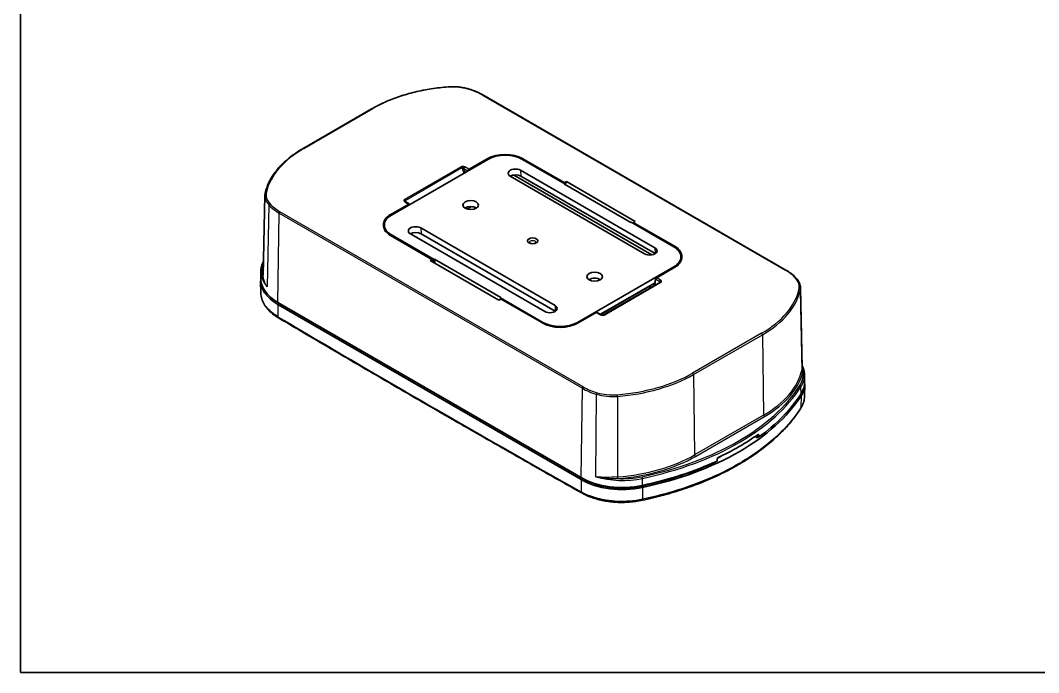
# Model space of a CAD drawing. Header units: millimetres. Extents: x 204 to 2721, y 201 to 622.
# Drawn here: x 204.2 to 413.4, y 200.7 to 334.6 of the extents above; entities that cross this region are included whole.
import ezdxf

# ---------------------------------------------------------------- set-up
doc = ezdxf.new("R2010")
doc.units = ezdxf.units.MM
doc.header["$LTSCALE"] = 1.5
for name, color, linetype, lineweight in [('Border (ISO)', 7, 'Continuous', 35), ('Visible (ISO)', 7, 'Continuous', 35), ('Visible Narrow (ISO)', 7, 'Continuous', 25)]:
    doc.layers.add(name, color=color, linetype=linetype, lineweight=lineweight)

# ---------------------------------------------------------------- blocks, each defined once
blk = doc.blocks.new('図面枠 tk図枠')
at = {"layer": 'Border (ISO)'}
for p, q in [((14.5, 289), (14.5, 8)), ((14.5, 8), (405.5, 8))]:
    blk.add_line(p, q, dxfattribs=at)

msp = doc.modelspace()

# ---------------------------------------------------------------- linework, layer by layer
at = {"layer": 'Visible (ISO)'}
for p, q in [((299.217, 319.316), (361.515, 283.349)), ((262.335, 308.316), (276.509, 316.499)), ((280.494, 294.644), (300.293, 306.075)), ((307.364, 306.075), (316.12, 301.02)), ((307.01, 303.83), (334.588, 287.908)), ((332.466, 286.683), (304.889, 302.605)), ((333.931, 286.462), (305.742, 302.737)), ((334.642, 286.716), (307.066, 302.637)), ((316.052, 301.293), (316.415, 301.503)), ((316.415, 301.503), (316.174, 300.891)), ((316.415, 301.503), (330.557, 293.338)), ((316.035, 300.971), (316.12, 301.02)), ((329.636, 293.118), (316.035, 300.971)), ((316.12, 301.02), (316.12, 300.922)), ((254.485, 298.674), (254.136, 282.317)), ((283.318, 297.395), (284.137, 296.922)), ((329.721, 293.167), (329.636, 293.118)), ((329.721, 293.167), (338.477, 288.112)), ((330.557, 293.338), (330.195, 293.128)), ((279.07, 291.914), (279.033, 292.496)), ((311.96, 274.844), (284.383, 290.766)), ((286.504, 291.99), (314.082, 276.069)), ((314.136, 274.877), (286.56, 290.798)), ((288.901, 285.558), (280.416, 290.457)), ((289.249, 285.507), (280.494, 290.562)), ((288.414, 285.336), (288.776, 285.545)), ((302.556, 277.171), (288.414, 285.336)), ((288.953, 285.454), (288.973, 285.013)), ((289.249, 285.507), (289.334, 285.556)), ((289.312, 284.817), (289.249, 285.507)), ((289.368, 284.785), (289.334, 285.556)), ((289.334, 285.556), (302.936, 277.703)), ((339.9, 285.382), (339.938, 285.964)), ((253.649, 283.119), (253.618, 281.687)), ((338.477, 284.03), (318.678, 272.599)), ((338.555, 283.925), (334.834, 281.776)), ((253.662, 278.629), (253.609, 281.107)), ((323.402, 274.253), (334.409, 280.608)), ((335.717, 280.869), (324.049, 274.132)), ((334.71, 281.582), (334.585, 280.215)), ((364.485, 279.701), (364.835, 263.334)), ((319.421, 240.326), (257.123, 276.294)), ((257.129, 276.706), (319.427, 240.738)), ((319.775, 240.53), (257.477, 276.498)), ((302.918, 277.38), (302.556, 277.171)), ((302.936, 277.703), (302.851, 277.654)), ((302.851, 277.654), (302.851, 277.342)), ((311.607, 272.599), (302.851, 277.654)), ((311.529, 272.494), (303.043, 277.393)), ((322.477, 274.642), (318.756, 272.494)), ((322.727, 274.642), (323.546, 274.169)), ((365.322, 261.848), (365.353, 260.416)), ((365.308, 257.359), (365.361, 259.837)), ((355.635, 248.901), (355.18, 249.164)), ((355.957, 249.088), (355.608, 249.289)), ((347.416, 244.692), (348.197, 245.142))]:
    msp.add_line(p, q, dxfattribs=at)
for centre, start, end in [((284.012, 296.706), 23.9536, 60), ((334.959, 281.56), 120, 174.81331), ((322.602, 274.426), 60, 120)]:
    msp.add_arc(centre, 0.25, start, end, dxfattribs=at)
for centre, major_axis, ratio, start_param, end_param in [((303.829, 304.034), (5, 0), 0.5773503, 0.7853982, 2.3561945), ((305.95, 303.217), (-1.5, 0), 0.5773503, 3.9269908, 7.0685835), ((305.95, 301.993), (-1.579, 0), 0.5773503, 3.9269908, 5.4964814), ((316.052, 301.089), (0.125, 0.217), 0.5773503, 0.7853982, 1.6763259), ((296.757, 295.461), (-1.6, 0), 0.5773503, 3.866295, 5.558483), ((284.03, 292.603), (-5, 0), 0.5773503, 5.4977871, 7.0685835), ((330.195, 292.924), (-0.125, -0.217), 0.5773503, 3.9269908, 4.8179186), ((285.444, 291.378), (-1.5, 0), 0.5773503, 3.9269908, 7.0685835), ((285.444, 290.153), (-1.579, 0), 0.5773503, 3.9269908, 5.4964814), ((333.527, 287.296), (1.5, 0), 0.5773503, 3.9269908, 7.0685835), ((334.941, 286.071), (5, 0), 0.5773503, 5.4977871, 7.0685835), ((288.776, 285.341), (0.125, 0.217), 0.5773503, 5.550147, 7.0685835), ((265.609, 281.193), (-12, 0), 0.5773503, 6.2413722, 7.0685835), ((265.609, 281.601), (-11.991, 0), 0.5773503, 6.2708424, 7.0685835), ((322.213, 280.764), (-1.6, 0), 0.5773503, 3.866295, 5.558483), ((265.609, 281.193), (-11.5, 0), 0.5773503, 0.7464363, 0.7853982), ((302.918, 277.176), (0.125, 0.217), 0.5773503, 0, 0.7853982), ((313.021, 275.456), (1.5, 0), 0.5773503, 3.9269908, 7.0685835), ((315.142, 274.64), (-5, 0), 0.5773503, 0.7853982, 2.3561945), ((353.362, 260.33), (11.991, 0), 0.5773503, 5.9296955, 6.2955282), ((353.362, 259.922), (12, 0), 0.5773503, 5.9296955, 6.3249984), ((313.021, 268.516), (55, 0), 0.5773503, 5.0658788, 5.9296955), ((313.021, 268.924), (54.991, 0), 0.5773503, 5.6083135, 5.9296955), ((313.021, 269.537), (54.978, 0), 0.5773503, 5.3884351, 5.6071392), ((313.021, 325.532), (-40.486, 486.876), 0.0749357, 4.5481097, 4.5489174), ((313.021, 268.516), (-54.5, 0), 0.5773503, 2.468529, 2.4769578), ((320.923, 225.805), (41.528, -500.351), 0.073437, 1.6112507, 1.6124272), ((305.119, 216.68), (38.187, 546.044), 0.0736308, 4.7678382, 4.7690147), ((313.021, 268.516), (-54.5, 0), 0.5773503, 1.9242862, 2.24386), ((313.021, 268.924), (54.991, 0), 0.5773503, 5.0658788, 5.3872608), ((313.021, 325.532), (-37.1, -531.335), 0.0751375, 1.4218217, 1.4219137), ((327.906, 245.633), (11.991, 0), 0.5773503, 3.9269908, 5.0658788), ((327.906, 245.225), (-12, 0), 0.5773503, 0.7853982, 1.9242862), ((327.906, 245.225), (-11.5, 0), 0.5773503, 0.7853982, 1.9242862)]:
    msp.add_ellipse(centre, major_axis=major_axis, ratio=ratio, start_param=start_param, end_param=end_param, dxfattribs=at)
for centre, major_axis in [((296.757, 296.685), (1.6, 0)), ((309.485, 289.337), (1.058, 0)), ((322.213, 281.988), (1.6, 0))]:
    msp.add_ellipse(centre, major_axis=major_axis, ratio=0.5773503, dxfattribs=at)
for points, knots in [([(276.509, 316.499), (277.347, 316.983), (278.238, 317.435), (280.114, 318.266), (281.098, 318.647), (283.143, 319.33), (284.203, 319.632), (286.383, 320.156), (287.502, 320.376), (289.779, 320.731), (290.938, 320.866), (292.107, 320.957)], [4.71238898, 4.71238898, 4.71238898, 4.71238898, 4.84280011, 4.84280011, 4.97321123, 4.97321123, 5.10362236, 5.10362236, 5.23403348, 5.23403348, 5.36444461, 5.36444461, 5.36444461, 5.36444461]), ([(292.107, 320.957), (292.392, 320.979), (292.68, 320.991), (293.255, 320.995), (293.543, 320.987), (294.116, 320.951), (294.4, 320.922), (294.961, 320.847), (295.238, 320.799), (295.78, 320.684), (296.045, 320.617), (296.302, 320.541)], [5.36444461, 5.36444461, 5.36444461, 5.36444461, 5.48562017, 5.48562017, 5.60679572, 5.60679572, 5.72797128, 5.72797128, 5.84914684, 5.84914684, 5.9703224, 5.9703224, 5.9703224, 5.9703224]), ([(296.302, 320.541), (296.517, 320.478), (296.727, 320.411), (297.142, 320.269), (297.345, 320.194), (297.744, 320.038), (297.939, 319.956), (298.32, 319.785), (298.506, 319.696), (298.869, 319.511), (299.046, 319.415), (299.217, 319.316)], [5.9703224, 5.9703224, 5.9703224, 5.9703224, 6.03289498, 6.03289498, 6.09546756, 6.09546756, 6.15804014, 6.15804014, 6.22061273, 6.22061273, 6.28318531, 6.28318531, 6.28318531, 6.28318531]), ([(254.553, 299.212), (254.713, 299.901), (254.951, 300.583), (255.577, 301.92), (255.964, 302.576), (256.882, 303.85), (257.412, 304.468), (258.605, 305.658), (259.267, 306.23), (260.714, 307.317), (261.497, 307.832), (262.335, 308.316)], [4.06033335, 4.06033335, 4.06033335, 4.06033335, 4.19074448, 4.19074448, 4.3211556, 4.3211556, 4.45156673, 4.45156673, 4.58197785, 4.58197785, 4.71238898, 4.71238898, 4.71238898, 4.71238898]), ([(254.485, 298.674), (254.486, 298.71), (254.488, 298.746), (254.492, 298.818), (254.495, 298.854), (254.503, 298.926), (254.507, 298.962), (254.518, 299.034), (254.524, 299.069), (254.537, 299.141), (254.545, 299.176), (254.553, 299.212)], [3.93933373, 3.93933373, 3.93933373, 3.93933373, 3.96353365, 3.96353365, 3.98773358, 3.98773358, 4.0119335, 4.0119335, 4.03613343, 4.03613343, 4.06033335, 4.06033335, 4.06033335, 4.06033335]), ([(283.318, 297.395), (283.308, 297.401), (283.298, 297.407), (283.282, 297.419), (283.275, 297.424), (283.263, 297.434), (283.259, 297.439), (283.252, 297.447), (283.25, 297.449), (283.248, 297.453), (283.247, 297.453), (283.247, 297.453)], [4.80885304, 4.80885304, 4.80885304, 4.80885304, 4.92708081, 4.92708081, 5.04530859, 5.04530859, 5.16353637, 5.16353637, 5.28176414, 5.28176414, 5.3689696, 5.3689696, 5.3689696, 5.3689696]), ([(280.416, 290.457), (280.239, 290.559), (280.076, 290.668), (279.783, 290.898), (279.652, 291.018), (279.426, 291.265), (279.33, 291.392), (279.175, 291.649), (279.114, 291.779), (279.029, 292.04), (279.004, 292.171), (278.995, 292.302)], [3.14159265, 3.14159265, 3.14159265, 3.14159265, 3.29125901, 3.29125901, 3.44092537, 3.44092537, 3.59059172, 3.59059172, 3.74025808, 3.74025808, 3.88992443, 3.88992443, 3.88992443, 3.88992443]), ([(253.649, 283.119), (253.652, 283.282), (253.665, 283.446), (253.711, 283.772), (253.743, 283.934), (253.827, 284.256), (253.878, 284.416), (254, 284.734), (254.069, 284.891), (254.164, 285.076), (254.18, 285.107), (254.196, 285.137)], [3.93933373, 3.93933373, 3.93933373, 3.93933373, 4.00756311, 4.00756311, 4.07579249, 4.07579249, 4.14402188, 4.14402188, 4.21225126, 4.21225126, 4.22571669, 4.22571669, 4.22571669, 4.22571669]), ([(339.975, 285.77), (339.967, 285.639), (339.942, 285.508), (339.856, 285.247), (339.796, 285.117), (339.64, 284.86), (339.545, 284.733), (339.319, 284.486), (339.188, 284.366), (338.895, 284.136), (338.732, 284.027), (338.555, 283.925)], [0.82246455, 0.82246455, 0.82246455, 0.82246455, 0.9721309, 0.9721309, 1.12179726, 1.12179726, 1.27146361, 1.27146361, 1.42112997, 1.42112997, 1.57079633, 1.57079633, 1.57079633, 1.57079633]), ([(361.515, 283.349), (361.686, 283.25), (361.852, 283.148), (362.174, 282.937), (362.329, 282.829), (362.628, 282.607), (362.771, 282.493), (363.046, 282.26), (363.178, 282.141), (363.428, 281.897), (363.546, 281.773), (363.658, 281.646)], [0, 0, 0, 0, 0.06257258, 0.06257258, 0.12514516, 0.12514516, 0.18771775, 0.18771775, 0.25029033, 0.25029033, 0.31286291, 0.31286291, 0.31286291, 0.31286291]), ([(334.409, 280.608), (334.416, 280.612), (334.422, 280.615), (334.432, 280.619), (334.435, 280.62), (334.439, 280.621), (334.439, 280.621), (334.439, 280.621)], [0, 0, 0, 0, 0.005930519, 0.005930519, 0.011861038, 0.011861038, 0.015308226, 0.015308226, 0.015308226, 0.015308226]), ([(335.733, 280.879), (335.733, 280.879), (335.733, 280.879), (335.732, 280.879), (335.732, 280.879), (335.731, 280.878), (335.73, 280.877), (335.727, 280.875), (335.726, 280.874), (335.722, 280.871), (335.72, 280.87), (335.717, 280.869)], [6.10805216, 6.10805216, 6.10805216, 6.10805216, 6.13187844, 6.13187844, 6.18672704, 6.18672704, 6.24157564, 6.24157564, 6.29642423, 6.29642423, 6.35127283, 6.35127283, 6.35127283, 6.35127283]), ([(363.658, 281.646), (363.762, 281.529), (363.857, 281.409), (364.028, 281.162), (364.104, 281.036), (364.236, 280.778), (364.292, 280.647), (364.384, 280.381), (364.419, 280.247), (364.469, 279.975), (364.483, 279.838), (364.485, 279.701)], [0.31286291, 0.31286291, 0.31286291, 0.31286291, 0.40490138, 0.40490138, 0.49693985, 0.49693985, 0.58897832, 0.58897832, 0.68101679, 0.68101679, 0.77305526, 0.77305526, 0.77305526, 0.77305526]), ([(253.662, 278.629), (253.671, 278.241), (253.731, 277.854), (253.95, 277.095), (254.109, 276.724), (254.519, 276.005), (254.769, 275.658), (255.351, 274.997), (255.683, 274.681), (256.42, 274.088), (256.824, 273.809), (257.261, 273.551)], [0.41875775, 0.41875775, 0.41875775, 0.41875775, 0.59573343, 0.59573343, 0.77270911, 0.77270911, 0.94968479, 0.94968479, 1.12666047, 1.12666047, 1.30363615, 1.30363615, 1.30363615, 1.30363615]), ([(333.194, 279.906), (333.407, 279.889), (333.616, 279.858), (333.832, 279.809), (333.85, 279.805), (333.867, 279.801)], [5.63516645, 5.63516645, 5.63516645, 5.63516645, 5.87127281, 5.87127281, 5.89223103, 5.89223103, 5.89223103, 5.89223103]), ([(324.049, 274.132), (324.042, 274.128), (324.033, 274.123), (324.009, 274.114), (323.995, 274.11), (323.962, 274.102), (323.942, 274.098), (323.896, 274.093), (323.87, 274.092), (323.811, 274.093), (323.778, 274.096), (323.708, 274.108), (323.671, 274.117), (323.603, 274.14), (323.572, 274.155), (323.546, 274.169)], [-0.0680875, -0.0680875, -0.0680875, -0.0680875, 0.0927888, 0.0927888, 0.2591619, 0.2591619, 0.4432711, 0.4432711, 0.6548714, 0.6548714, 0.9009149, 0.9009149, 1.1817422, 1.1817422, 1.4743323, 1.4743323, 1.4743323, 1.4743323]), ([(257.261, 273.551), (261.415, 271.095), (265.57, 268.65), (273.878, 263.784), (278.032, 261.362), (286.341, 256.542), (290.494, 254.144), (298.802, 249.371), (302.955, 246.996), (311.262, 242.27), (315.415, 239.918), (319.568, 237.578)], [4.700119218, 4.700119218, 4.700119218, 4.700119218, 4.705027123, 4.705027123, 4.709935028, 4.709935028, 4.714842933, 4.714842933, 4.719750838, 4.719750838, 4.724658742, 4.724658742, 4.724658742, 4.724658742]), ([(318.756, 272.494), (318.387, 272.281), (317.956, 272.099), (317.01, 271.819), (316.495, 271.721), (315.436, 271.622), (314.89, 271.621), (313.827, 271.715), (313.31, 271.811), (312.357, 272.088), (311.921, 272.27), (311.542, 272.486), (311.535, 272.49), (311.529, 272.494)], [1.5707963, 1.5707963, 1.5707963, 1.5707963, 1.8823825, 1.8823825, 2.1951971, 2.1951971, 2.5091374, 2.5091374, 2.8230929, 2.8230929, 3.1359414, 3.1359414, 3.1415927, 3.1415927, 3.1415927, 3.1415927]), ([(364.826, 263.768), (364.903, 263.617), (364.971, 263.463), (365.091, 263.149), (365.143, 262.989), (365.227, 262.665), (365.259, 262.503), (365.305, 262.176), (365.318, 262.012), (365.322, 261.848)], [0.50115713, 0.50115713, 0.50115713, 0.50115713, 0.56778831, 0.56778831, 0.63621062, 0.63621062, 0.70463294, 0.70463294, 0.77305526, 0.77305526, 0.77305526, 0.77305526]), ([(364.523, 254.903), (364.622, 255.057), (364.712, 255.214), (364.873, 255.532), (364.945, 255.693), (365.07, 256.02), (365.123, 256.184), (365.21, 256.517), (365.244, 256.685), (365.291, 257.021), (365.305, 257.19), (365.308, 257.359)], [0, 0, 0, 0, 0.07809992, 0.07809992, 0.15619983, 0.15619983, 0.23429975, 0.23429975, 0.31239967, 0.31239967, 0.39049959, 0.39049959, 0.39049959, 0.39049959]), ([(331.974, 236.074), (332.713, 236.232), (333.447, 236.399), (334.902, 236.752), (335.623, 236.937), (337.051, 237.326), (337.758, 237.529), (339.155, 237.953), (339.846, 238.173), (341.212, 238.631), (341.886, 238.869), (343.216, 239.361), (343.872, 239.615), (345.164, 240.14), (345.801, 240.411), (347.053, 240.967), (347.669, 241.254), (348.88, 241.841), (349.474, 242.143), (350.64, 242.76), (351.212, 243.076), (352.331, 243.722), (352.879, 244.053), (353.949, 244.727), (354.472, 245.07), (355.492, 245.771), (355.989, 246.127), (356.957, 246.853), (357.427, 247.222), (358.34, 247.972), (358.783, 248.353), (359.64, 249.125), (360.054, 249.517), (360.853, 250.311), (361.238, 250.713), (362.163, 251.73), (362.684, 252.351), (363.657, 253.613), (364.108, 254.254), (364.523, 254.903)], [0, 0, 0, 0, 0.2351569, 0.2351569, 0.4703137, 0.4703137, 0.7054706, 0.7054706, 0.9406275, 0.9406275, 1.1757844, 1.1757844, 1.4109412, 1.4109412, 1.6460981, 1.6460981, 1.881255, 1.881255, 2.1164119, 2.1164119, 2.3515687, 2.3515687, 2.5867256, 2.5867256, 2.8218825, 2.8218825, 3.0570393, 3.0570393, 3.2921962, 3.2921962, 3.5273531, 3.5273531, 3.76251, 3.76251, 3.9976668, 3.9976668, 4.3504021, 4.3504021, 4.7031374, 4.7031374, 4.7031374, 4.7031374]), ([(319.568, 237.578), (319.889, 237.397), (320.228, 237.227), (320.935, 236.911), (321.303, 236.765), (322.066, 236.498), (322.46, 236.378), (323.268, 236.163), (323.683, 236.069), (324.528, 235.908), (324.958, 235.842), (325.829, 235.737), (326.27, 235.699), (327.156, 235.651), (327.602, 235.641), (328.493, 235.651), (328.938, 235.67), (329.822, 235.737), (330.26, 235.785), (331.127, 235.909), (331.554, 235.985), (331.974, 236.074)], [0, 0, 0, 0, 0.1303636, 0.1303636, 0.2607272, 0.2607272, 0.3910908, 0.3910908, 0.5214544, 0.5214544, 0.6518181, 0.6518181, 0.7821817, 0.7821817, 0.9125453, 0.9125453, 1.0429089, 1.0429089, 1.1732725, 1.1732725, 1.3036361, 1.3036361, 1.3036361, 1.3036361])]:
    msp.add_open_spline(points, degree=3, knots=knots, dxfattribs=at)
msp.add_open_spline([(305.742, 302.737), (305.663, 302.782), (305.579, 302.825), (305.49, 302.865)], degree=3, dxfattribs=at)
at = {"layer": 'Visible Narrow (ISO)'}
for p, q in [((299.092, 319.304), (361.39, 283.336)), ((262.46, 308.303), (276.634, 316.487)), ((300.09, 306.192), (296.369, 304.044)), ((316.052, 301.293), (307.567, 306.192)), ((294.797, 304.554), (283.128, 297.817)), ((283.277, 297.638), (294.945, 304.375)), ((294.945, 304.375), (295.378, 303.237)), ((295.373, 304.221), (296.192, 303.748)), ((295.681, 303.412), (295.373, 304.221)), ((296.369, 304.044), (295.549, 304.517)), ((296.192, 303.748), (296.192, 303.707)), ((307.01, 303.83), (307.066, 302.637)), ((305.697, 302.892), (305.7, 302.82)), ((334.009, 286.476), (305.7, 302.82)), ((283.193, 297.383), (284.012, 296.91)), ((283.417, 297.338), (283.277, 297.638)), ((255.277, 296.723), (254.959, 279.891)), ((257.129, 276.706), (257.404, 295.035)), ((257.404, 295.035), (319.702, 259.067)), ((319.879, 259.37), (257.581, 295.337)), ((284.012, 296.91), (280.291, 294.761)), ((296.112, 296.306), (295.632, 296.029)), ((296.031, 295.862), (296.927, 296.379)), ((338.68, 288.229), (330.195, 293.128)), ((286.504, 291.99), (286.56, 290.798)), ((280.291, 290.444), (288.776, 285.545)), ((280.494, 290.562), (280.501, 290.407)), ((334.588, 287.908), (334.643, 286.717)), ((334.959, 281.764), (338.68, 283.912)), ((338.477, 284.03), (338.47, 283.876)), ((334.45, 280.691), (323.35, 274.283)), ((324.174, 274.12), (335.842, 280.856)), ((334.673, 280.266), (334.782, 281.469)), ((334.782, 281.469), (335.601, 280.996)), ((335.778, 281.291), (334.959, 281.764)), ((335.601, 280.996), (335.271, 280.611)), ((364.422, 279.095), (364.768, 262.731)), ((257.123, 276.294), (257.162, 273.77)), ((257.477, 276.498), (257.477, 276.505)), ((302.918, 277.38), (311.404, 272.481)), ((314.082, 276.069), (314.137, 274.878)), ((318.881, 272.481), (322.602, 274.63)), ((322.602, 274.63), (323.421, 274.157)), ((311.607, 272.599), (311.614, 272.446)), ((318.678, 272.599), (318.671, 272.446)), ((356.511, 270.37), (342.336, 262.187)), ((342.513, 261.884), (356.688, 270.068)), ((356.688, 270.068), (356.935, 253.588)), ((342.513, 261.884), (342.76, 245.404)), ((319.427, 240.738), (319.702, 259.067)), ((322.463, 240.917), (322.625, 257.839)), ((326.878, 257.419), (326.924, 240.882)), ((364.62, 257.524), (364.571, 255.065)), ((364.612, 257.934), (364.583, 259.372)), ((356.935, 253.588), (342.76, 245.404)), ((342.937, 245.102), (357.111, 253.286)), ((332.057, 239.138), (332.047, 240.587)), ((319.421, 240.326), (319.46, 237.803)), ((319.775, 240.53), (319.775, 240.545)), ((331.887, 238.996), (331.887, 239.103)), ((332.06, 238.725), (332.042, 236.285))]:
    msp.add_line(p, q, dxfattribs=at)
for centre, major_axis, ratio, start_param, end_param in [((295.713, 305.472), (26.981, 0), 0.5773503, 1.7041389, 2.3561945), ((292.126, 320.707), (-0.019, 0.249), 0.1085514, 5.6634961, 6.2831853), ((293.054, 316.917), (6.981, 0), 0.5773503, 1.0982611, 1.7041389), ((296.232, 320.301), (0.071, 0.24), 0.3716245, 0, 0.6711512), ((291.064, 314.669), (11.353, 0), 0.5773503, 0.7853982, 1.0982611), ((299.092, 319.1), (0.125, 0.217), 0.5773503, 0, 0.7853982), ((276.634, 316.283), (-0.125, 0.217), 0.5773503, 5.4977871, 6.2831853), ((281.538, 297.288), (-26.981, 0), 0.5773503, 5.4977871, 6.1498428), ((262.46, 308.099), (-0.125, 0.217), 0.5773503, 5.4977871, 6.2831853), ((303.829, 304.034), (-5.287, 0), 0.5773503, 3.9269908, 5.4977871), ((300.09, 305.988), (-0.125, 0.217), 0.5773503, 4.6068594, 5.4977871), ((307.567, 305.988), (0.125, 0.217), 0.5773503, 0.7853982, 1.6763259), ((295.207, 304.305), (-0.54, 0.083), 0.5760222, 4.1175028, 5.6599226), ((294.797, 304.35), (-0.125, 0.217), 0.5773503, 4.499957, 5.4977871), ((295.207, 304.101), (-0.284, 0.255), 0.5272623, 4.5997542, 6.142174), ((295.549, 304.313), (-0.125, -0.217), 0.5773503, 3.9269908, 5.4454273), ((296.369, 303.84), (-0.125, -0.217), 0.5773503, 3.9269908, 5.4454273), ((296.369, 303.84), (0.25, 0), 0.5154213, 3.9283603, 4.1414104), ((296.369, 303.84), (-0.125, 0.217), 0.5773503, 4.6068594, 5.4977871), ((303.829, 301.739), (-2.647, 0), 0.5773503, 3.9269908, 3.9843404), ((305.842, 302.91), (-0.1, -0.173), 0.5773503, 5.550147, 6.2831853), ((254.797, 299.155), (-0.244, 0.057), 0.8092486, 4.8982358, 6.2831853), ((261.716, 298.823), (-6.981, 0), 0.5773503, 6.1498428, 6.7557206), ((261.716, 298.623), (-7.231, 0), 0.5773503, 6.2708424, 6.7557206), ((283.559, 297.58), (-0.556, 0.076), 0.5459512, 5.6704234, 7.2128432), ((283.128, 297.613), (0.125, -0.217), 0.5773503, 1.3583643, 2.3561945), ((283.193, 297.179), (0.125, 0.217), 0.5773503, 0, 0.7853982), ((283.559, 297.376), (-0.317, 0.233), 0.475765, 6.0490053, 6.9992543), ((255.5, 296.785), (-0.187, -0.166), 0.7270226, 4.1404748, 5.6938178), ((265.609, 299.772), (11.603, 0), 0.5773503, 3.6141279, 3.9269908), ((265.609, 299.972), (-11.353, 0), 0.5773503, 0.4725353, 0.7853982), ((257.581, 295.133), (-0.125, -0.217), 0.5773503, 3.9269908, 5.4803339), ((284.012, 296.706), (0.125, 0.217), 0.5773503, 0, 0.7853982), ((284.012, 296.706), (0.125, -0.217), 0.5773503, 1.4652667, 2.3561945), ((284.03, 292.603), (-5.287, 0), 0.5773503, 5.4977871, 7.0685835), ((280.291, 294.557), (-0.125, 0.217), 0.5773503, 4.6043824, 5.4977871), ((284.03, 292.409), (-5.038, 0), 0.5773503, 6.137662, 6.3202517), ((280.291, 290.24), (0.125, 0.217), 0.5773503, 0, 0.7853982), ((338.68, 288.025), (0.125, 0.217), 0.5773503, 0.7853982, 1.6788029), ((334.941, 286.071), (5.287, 0), 0.5773503, 5.4977871, 7.0685835), ((265.609, 283.234), (-11.711, 0), 0.5773503, 6.060449, 6.3718025), ((334.941, 285.877), (5.038, 0), 0.5773503, 6.2461189, 6.4287086), ((265.609, 283.034), (-11.961, 0), 0.5773503, 6.2708424, 6.7557206), ((253.944, 282.84), (-0.245, 0.052), 0.8104231, 1.7412973, 2.6793152), ((261.716, 282.085), (-7.83, 0), 0.5773503, 6.1498428, 6.1611381), ((281.538, 280.55), (-27.83, 0), 0.5773503, 6.1028242, 6.1498428), ((253.955, 282.89), (-0.244, 0.057), 0.8092486, 1.7566432, 2.6284753), ((338.68, 283.708), (-0.125, 0.217), 0.5773503, 5.4977871, 6.2831853), ((361.39, 283.132), (0.125, 0.217), 0.5773503, 0, 0.7853982), ((353.362, 278.702), (11.353, 0), 0.5773503, 0.4725353, 0.7853982), ((332.82, 279.384), (2.589, 0), 0.5773503, 0.8889701, 0.9308158), ((334.309, 280.781), (0.1, -0.173), 0.5773503, 0, 0.7330383), ((334.577, 280.643), (-0.2, 0.001), 0.633309, 0.893058, 1.7539018), ((334.959, 281.56), (-0.249, 0.023), 0.575771, 0, 0.8362456), ((334.959, 281.56), (0.125, 0.217), 0.5773503, 0.7853982, 2.3038346), ((334.959, 281.56), (-0.125, 0.217), 0.5773503, 5.4977871, 6.2831853), ((335.778, 281.087), (0.125, 0.217), 0.5773503, 0.7853982, 2.3038346), ((335.412, 280.889), (-0.335, -0.027), 0.3330634, 2.8176502, 4.085827), ((335.842, 280.652), (-0.125, 0.217), 0.5773503, 5.4977871, 6.2831853), ((335.412, 281.093), (0.556, -0.076), 0.5459512, 5.6704234, 7.2128432), ((363.471, 281.481), (0.187, 0.166), 0.7270226, 0, 0.9988821), ((357.255, 279.85), (6.981, 0), 0.5773503, 6.1498428, 6.7557206), ((332.82, 278.469), (-2.647, 0), 0.5773503, 4.269967, 4.527566), ((337.432, 281.385), (26.981, 0), 0.5773503, 5.4977871, 6.1498428), ((337.432, 281.185), (27.231, 0), 0.5773503, 5.4977871, 6.1498428), ((364.174, 279.11), (0.244, -0.057), 0.8092486, 0.2033002, 1.7566432), ((357.255, 279.65), (7.231, 0), 0.5773503, 6.1498428, 6.2955282), ((322.602, 274.426), (-0.125, 0.217), 0.5773503, 5.4977871, 6.2831853), ((322.602, 274.426), (0.125, 0.217), 0.5773503, 0, 0.7853982), ((323.421, 273.953), (0.125, 0.217), 0.5773503, 0, 0.7853982), ((323.763, 274.368), (0.54, -0.083), 0.5760222, 4.1175028, 5.6599226), ((324.174, 273.915), (-0.125, 0.217), 0.5773503, 5.4977871, 6.2831853), ((257.515, 273.982), (-0.254, -0.43), 0.5701005, 5.5211926, 6.2831853), ((244.007, 3161.023), (-1841.548, 3082.059), 0.5671862, 2.3353491, 2.3598886), ((311.404, 272.277), (0.125, 0.217), 0.5773503, 0, 0.7853982), ((315.142, 274.64), (5.287, 0), 0.5773503, 3.9269908, 5.4977871), ((318.881, 272.277), (-0.125, 0.217), 0.5773503, 5.4977871, 6.2831853), ((356.511, 270.166), (0.125, -0.217), 0.5773503, 0.8028515, 2.3561945), ((323.258, 273.202), (-26.981, 0), 0.5773503, 1.7041389, 2.3561945), ((323.258, 273.001), (27.231, 0), 0.5773503, 4.8457315, 5.4977871), ((342.336, 261.983), (0.125, -0.217), 0.5773503, 0.8028515, 2.3561945), ((337.432, 264.848), (27.58, 0), 0.5773503, 5.4977871, 6.1498428), ((337.432, 264.647), (27.83, 0), 0.5773503, 5.4977871, 6.1498428), ((353.362, 261.963), (11.711, 0), 0.5773503, 5.9296955, 6.3718025), ((353.362, 261.763), (11.961, 0), 0.5773503, 5.9296955, 6.2955282), ((357.255, 263.313), (7.58, 0), 0.5773503, 6.1498428, 6.1611381), ((365.016, 262.715), (-0.244, 0.057), 0.8092486, 0.2033002, 1.7566432), ((365.027, 262.766), (-0.245, 0.052), 0.8104231, 0.1879543, 1.7412973), ((357.255, 263.112), (7.83, 0), 0.5773503, 6.1498428, 6.1611381), ((313.021, 270.557), (54.711, 0), 0.5773503, 5.0658788, 5.9296955), ((364.349, 259.419), (0.211, -0.135), 0.7660129, 0.4727172, 2.0260603), ((319.879, 259.166), (-0.125, -0.217), 0.5773503, 3.9269908, 5.4803339), ((327.906, 263.804), (11.603, 0), 0.5773503, 3.9269908, 4.2398537), ((327.906, 264.005), (-11.353, 0), 0.5773503, 0.7853982, 1.0982611), ((322.739, 257.964), (-0.071, -0.24), 0.3716245, 3.8127439, 5.3660869), ((325.917, 261.557), (7.231, 0), 0.5773503, 4.2398537, 4.8457315), ((325.917, 261.757), (-6.981, 0), 0.5773503, 1.0982611, 1.7041389), ((326.845, 257.558), (0.019, -0.249), 0.1085514, 0.9685604, 2.5219034), ((313.021, 270.357), (54.961, 0), 0.5773503, 5.0658788, 5.9296955), ((357.111, 253.49), (0.125, -0.217), 0.5773503, 3.9444441, 5.4977871), ((364.102, 255.172), (0.421, -0.269), 0.7663522, 0, 0.4381055), ((323.258, 256.664), (-27.58, 0), 0.5773503, 1.7041389, 2.3561945), ((323.258, 256.464), (27.83, 0), 0.5773503, 4.8457315, 5.4977871), ((342.937, 245.306), (0.125, -0.217), 0.5773503, 3.9444441, 5.4977871), ((327.906, 247.066), (11.961, 0), 0.5773503, 4.2398537, 5.0658788), ((325.917, 245.22), (-7.58, 0), 0.5773503, 1.6928435, 1.7041389), ((326.87, 240.736), (0.018, -0.249), 0.0994039, 4.1108386, 5.6641816), ((327.906, 247.266), (-11.711, 0), 0.5773503, 1.4821791, 1.9242862), ((326.958, 240.742), (0.019, -0.249), 0.1085514, 4.110153, 5.6634961), ((331.96, 240.719), (0.052, -0.245), 0.2826499, 0.9423794, 2.4957224), ((325.917, 245.019), (7.83, 0), 0.5773503, 4.8344362, 4.8457315), ((319.813, 238.014), (-0.245, -0.436), 0.5845131, 5.5091378, 6.2831853), ((331.869, 236.563), (0.104, -0.489), 0.2823054, 0, 0.9073375)]:
    msp.add_ellipse(centre, major_axis=major_axis, ratio=ratio, start_param=start_param, end_param=end_param, dxfattribs=at)
msp.add_ellipse((309.485, 289.092), major_axis=(0.6, 0), ratio=0.5773503, dxfattribs=at)
for points, knots in [([(253.944, 282.636), (253.937, 282.415), (253.954, 282.185), (254.034, 281.721), (254.097, 281.486), (254.182, 281.254), (254.268, 281.022), (254.376, 280.79), (254.636, 280.333), (254.787, 280.108), (254.959, 279.891)], [0, 0, 0, 0, 0.11674482, 0.11674482, 0.23348963, 0.23348963, 0.23348963, 0.35023445, 0.35023445, 0.46697927, 0.46697927, 0.46697927, 0.46697927]), ([(254.959, 279.891), (254.79, 280.13), (254.645, 280.377), (254.407, 280.879), (254.315, 281.132), (254.25, 281.383), (254.185, 281.633), (254.147, 281.883), (254.135, 282.19), (254.134, 282.254), (254.136, 282.317)], [-0.46697927, -0.46697927, -0.46697927, -0.46697927, -0.35023445, -0.35023445, -0.23348963, -0.23348963, -0.23348963, -0.11674482, -0.11674482, -0.08569803, -0.08569803, -0.08569803, -0.08569803]), ([(334.427, 280.617), (334.427, 280.616), (334.427, 280.616), (334.444, 280.6), (334.453, 280.575), (334.451, 280.545)], [0.03630394, 0.03630394, 0.03630394, 0.03630394, 0.036827832, 0.036827832, 0.060845114, 0.060845114, 0.060845114, 0.060845114]), ([(334.631, 280.721), (334.618, 280.726), (334.603, 280.73), (334.561, 280.732), (334.534, 280.727), (334.487, 280.71), (334.468, 280.701), (334.45, 280.691)], [-0.028512703, -0.028512703, -0.028512703, -0.028512703, -0.020459906, -0.020459906, -0.007869195, -0.007869195, 0, 0, 0, 0]), ([(257.162, 273.77), (256.52, 274.15), (255.951, 274.571), (254.618, 275.827), (254.046, 276.729), (253.715, 277.979), (253.67, 278.304), (253.663, 278.629)], [-1.30363615, -1.30363615, -1.30363615, -1.30363615, -1.04263734, -1.04263734, -0.57924297, -0.57924297, -0.41875775, -0.41875775, -0.41875775, -0.41875775]), ([(365.027, 262.562), (365.034, 262.783), (365.017, 262.997), (364.943, 263.38), (364.893, 263.55), (364.827, 263.715)], [0, 0, 0, 0, 0.11674482, 0.11674482, 0.21495731, 0.21495731, 0.21495731, 0.21495731]), ([(365.308, 257.359), (365.301, 257.025), (365.251, 256.69), (365.036, 255.919), (364.839, 255.485), (364.571, 255.065)], [-0.39049959, -0.39049959, -0.39049959, -0.39049959, -0.22278576, -0.22278576, 0, 0, 0, 0]), ([(364.571, 255.065), (364.182, 254.458), (363.762, 253.858), (361.123, 250.4), (358.195, 247.722), (350.929, 242.853), (346.527, 240.695), (338.613, 237.902), (335.388, 236.999), (332.042, 236.285)], [-4.7031374, -4.7031374, -4.7031374, -4.7031374, -4.3695667, -4.3695667, -2.7562136, -2.7562136, -1.0600822, -1.0600822, 0, 0, 0, 0]), ([(326.84, 240.876), (326.114, 240.824), (325.369, 240.777), (323.893, 240.771), (323.147, 240.814), (322.463, 240.917)], [-0.46513102, -0.46513102, -0.46513102, -0.46513102, -0.2387136, -0.2387136, 0.00184825, 0.00184825, 0.00184825, 0.00184825]), ([(322.463, 240.917), (323.155, 240.762), (323.899, 240.657), (325.379, 240.54), (326.128, 240.524), (326.87, 240.532)], [-0.00184825, -0.00184825, -0.00184825, -0.00184825, 0.2387136, 0.2387136, 0.46513102, 0.46513102, 0.46513102, 0.46513102]), ([(332.042, 236.285), (331.193, 236.104), (330.307, 235.977), (327.809, 235.787), (326.167, 235.852), (323.423, 236.288), (322.285, 236.584), (320.61, 237.215), (320.008, 237.493), (319.46, 237.803)], [-1.3036361, -1.3036361, -1.3036361, -1.3036361, -1.0433648, -1.0433648, -0.5796471, -0.5796471, -0.2229412, -0.2229412, 0, 0, 0, 0])]:
    msp.add_open_spline(points, degree=3, knots=knots, dxfattribs=at)
for points in [[(334.451, 280.545), (334.451, 280.409), (334.451, 280.273), (334.451, 280.137)], [(364.835, 263.334), (364.839, 263.158), (364.82, 262.974), (364.779, 262.78)]]:
    msp.add_open_spline(points, degree=3, dxfattribs=at)

# ---------------------------------------------------------------- block references
msp.add_blockref('図面枠 tk図枠', (189.748, 192.698))

doc.saveas('drawing.dxf')
